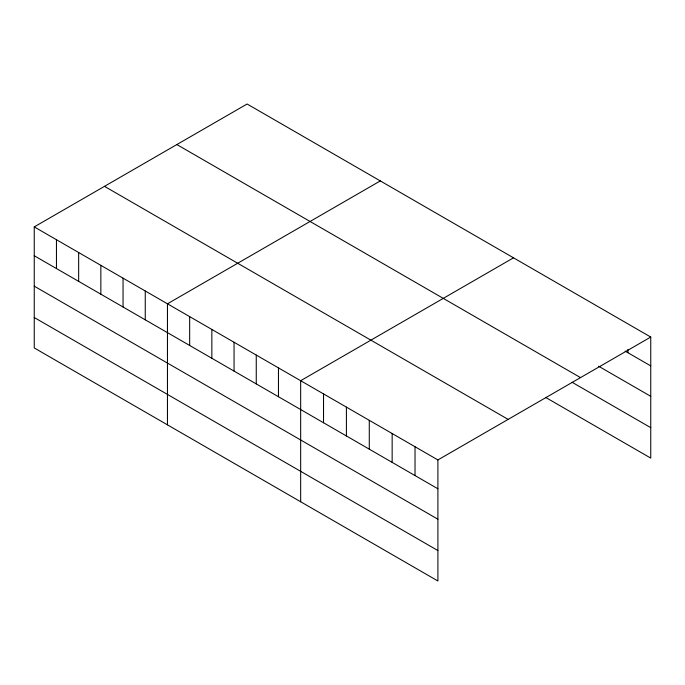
<?xml version="1.0" encoding="UTF-8"?>
<svg xmlns="http://www.w3.org/2000/svg" width="685" height="685" viewBox="0 0 685 685"><rect width="100%" height="100%" fill="white"/><g stroke="black" fill="none" stroke-linecap="round" stroke-linejoin="round"><path stroke-width="1.03" d="M34.25 226.898L437.903 459.943L437.903 580.991L34.25 347.946L34.25 226.898L247.097 104.009L650.75 337.054L650.75 458.102L545.534 397.351M380.303 180.917L167.457 303.806L167.457 424.846M513.51 257.825L300.664 380.706L300.664 501.754M437.903 459.943L650.75 337.054M625.131 351.105L650.75 365.901M598.596 366.218L650.75 396.324M176.858 144.561L580.512 377.615M572.061 382.247L650.75 427.671M104.488 186.346L508.142 419.391M34.25 255.736L437.903 488.782M34.25 286.167L437.903 519.213M34.25 317.515L437.903 550.56M627.88 349.487L627.88 352.689M415.024 446.74L415.024 475.578M392.154 433.536L392.154 462.375M369.283 420.325L369.283 449.163M346.404 407.121L346.404 435.96M323.534 393.918L323.534 422.756M278.461 367.888L278.461 396.735M256.258 355.078L256.258 383.917M234.056 342.26L234.056 371.099M211.853 329.442L211.853 358.281M189.659 316.624L189.659 345.463M145.254 290.988L145.254 319.826M123.052 278.17L123.052 307.008M100.849 265.352L100.849 294.19M78.655 252.534L78.655 281.372M56.453 239.716L56.453 268.554"/></g></svg>
